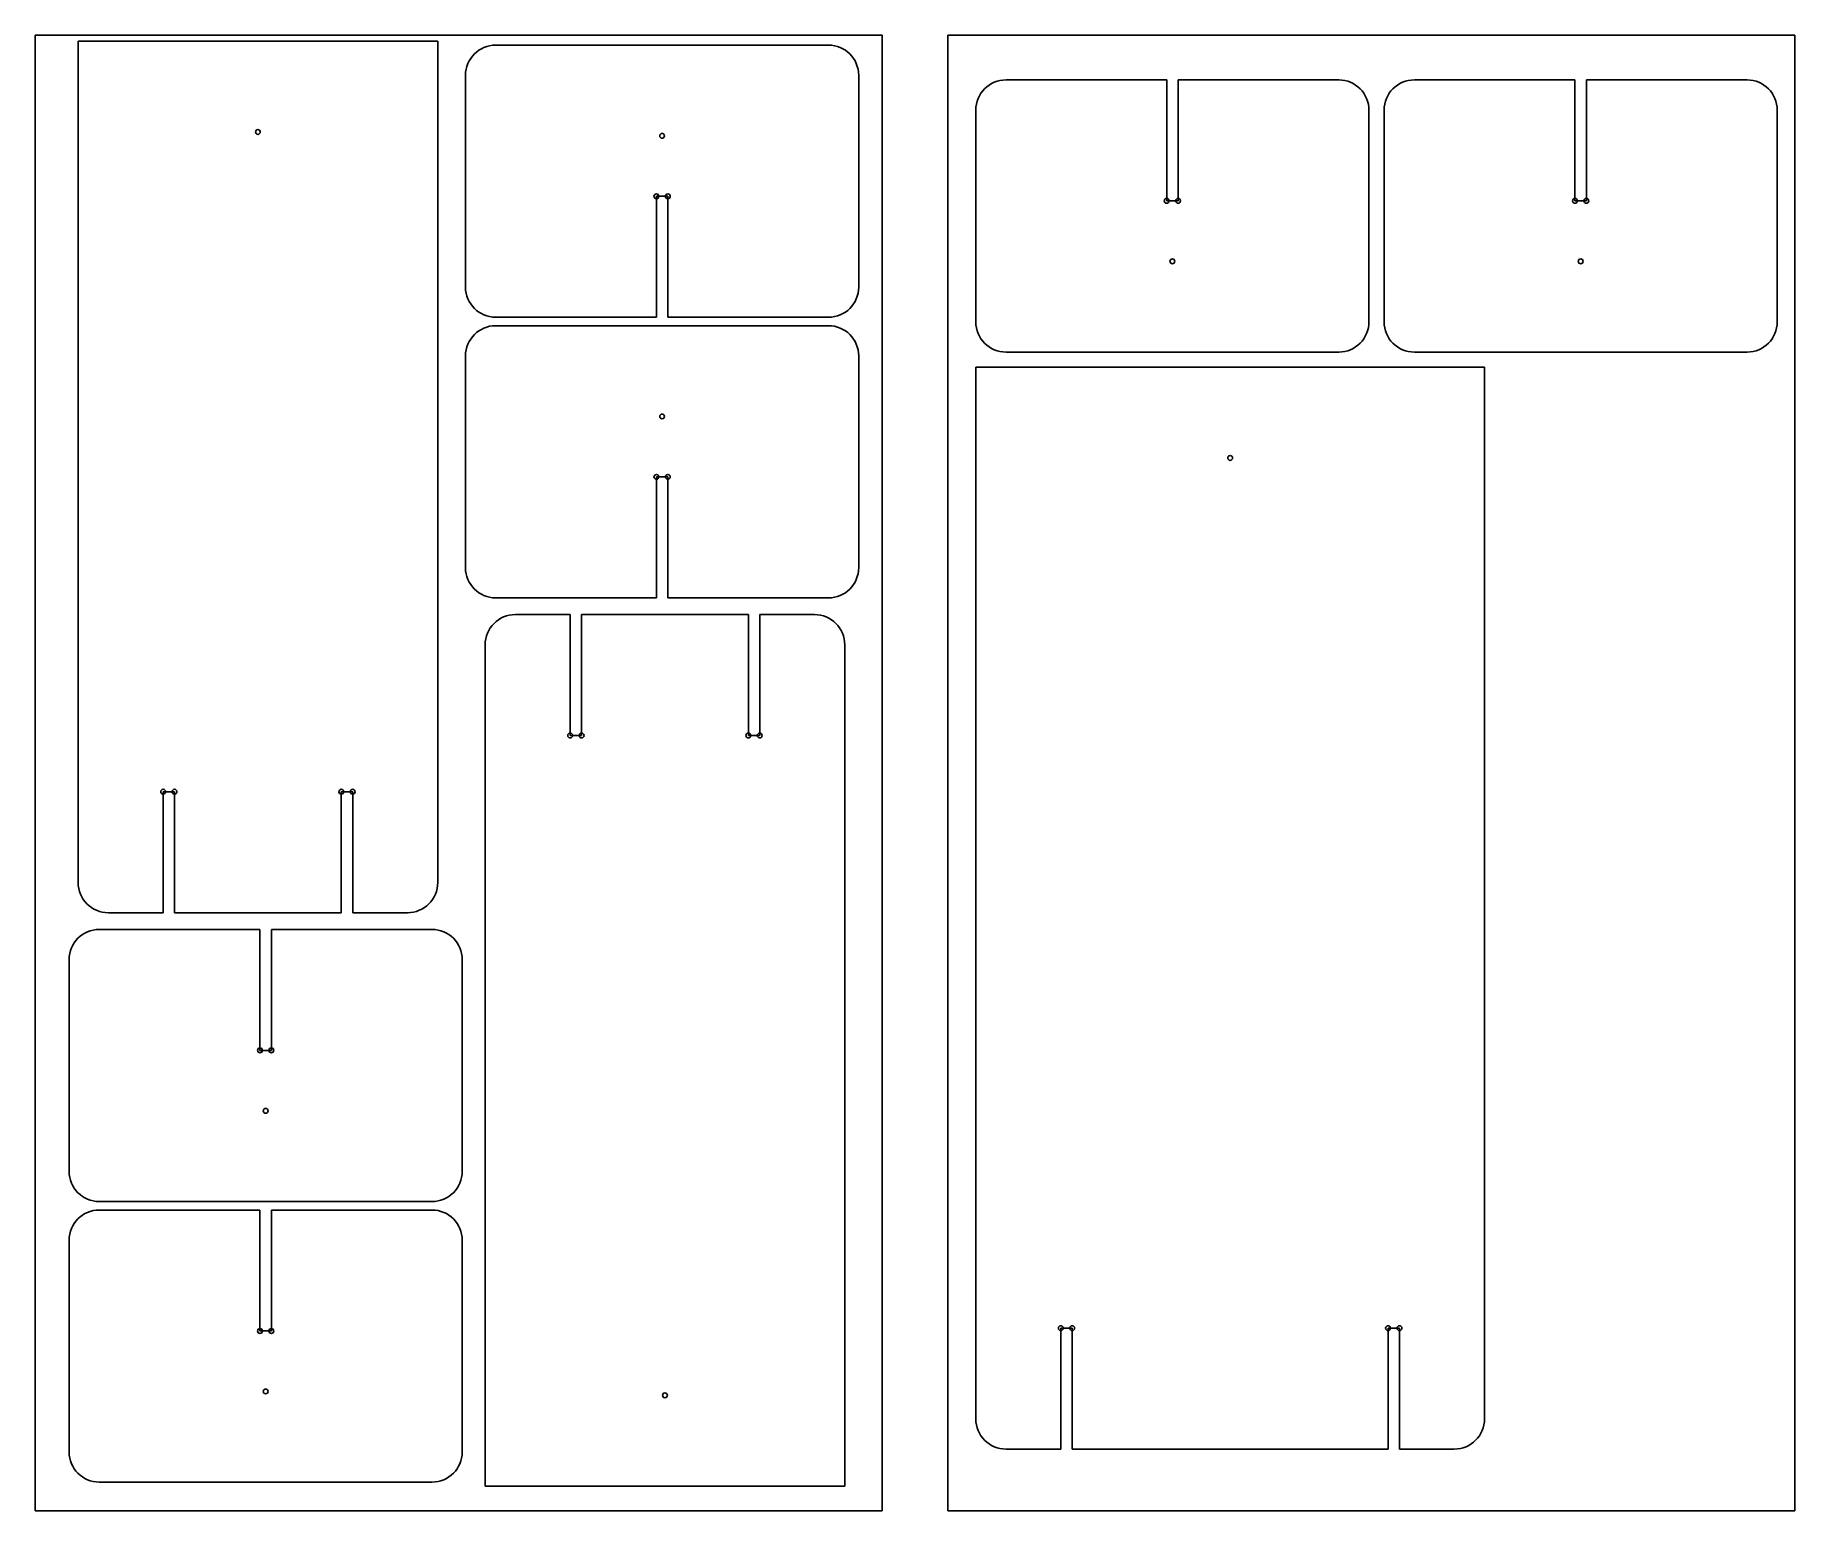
# Model space of a CAD drawing. Extents: x 3681 to 6590, y -1076 to 1364.
import ezdxf

# ---------------------------------------------------------------- set-up
doc = ezdxf.new("R2010")
doc.units = 0
for name, color, linetype in [('DXF$EXTERIOR', 1, 'CONTINUOUS'), ('DXF$INTERIOR', 5, 'CONTINUOUS'), ('DXF$PLANCHA', 7, 'CONTINUOUS'), ('PERNO', 4, 'CONTINUOUS')]:
    doc.layers.add(name, color=color, linetype=linetype)

msp = doc.modelspace()

# ---------------------------------------------------------------- linework, layer by layer
at = {"layer": 'DXF$EXTERIOR'}
for p, q in [((3752, -37, -20), (3752, 1354, -20)), ((3752, 1354, -20), (4346.5, 1354, -20)), ((4346.5, 1354, -20), (4346.5, -37, -20)), ((4442.4, 1347.6), (4992.4, 1347.6)), ((4392.4, 947.6), (4392.4, 1297.6)), ((5042.4, 1297.6), (5042.4, 947.6)), ((5286, 1290, -20), (5551.6, 1290, -20)), ((5551.6, 1290, -20), (5551.6, 1090, -20)), ((5570.4, 1090, -20), (5570.4, 1290, -20)), ((5570.4, 1290, -20), (5836, 1290, -20)), ((5961, 1290, -20), (6226.6, 1290, -20)), ((6226.6, 1290, -20), (6226.6, 1090, -20)), ((6245.4, 1090, -20), (6245.4, 1290, -20)), ((6245.4, 1290, -20), (6511, 1290, -20)), ((5236, 890, -20), (5236, 1240, -20)), ((5886, 1240, -20), (5886, 890, -20)), ((5911, 890, -20), (5911, 1240, -20)), ((6561, 1240, -20), (6561, 890, -20)), ((4726.8, 1097.6), (4708, 1097.6)), ((4708, 1097.6), (4708, 897.6)), ((4726.8, 897.6), (4726.8, 1097.6)), ((5551.6, 1090, -20), (5570.4, 1090, -20)), ((6226.6, 1090, -20), (6245.4, 1090, -20)), ((4708, 897.6), (4442.4, 897.6)), ((4442.4, 883.6), (4992.4, 883.6)), ((4992.4, 897.6), (4726.8, 897.6)), ((4392.4, 483.6), (4392.4, 833.6)), ((5042.4, 833.6), (5042.4, 483.6)), ((5236, -924, -20), (5236, 815, -20)), ((5236, 815, -20), (6077, 815, -20)), ((5836, 840, -20), (5286, 840, -20)), ((6511, 840, -20), (5961, 840, -20)), ((6077, 815, -20), (6077, -924, -20)), ((4726.8, 633.6), (4708, 633.6)), ((4708, 633.6), (4708, 433.6)), ((4726.8, 433.6), (4726.8, 633.6)), ((4708, 433.6), (4442.4, 433.6)), ((4992.4, 433.6), (4726.8, 433.6)), ((4474.9, 406, -20), (4565.5, 406, -20)), ((4565.5, 406, -20), (4565.5, 206, -20)), ((4584.3, 206, -20), (4584.3, 406, -20)), ((4584.3, 406, -20), (4860, 406, -20)), ((4860, 406, -20), (4860, 206, -20)), ((4878.8, 206, -20), (4878.8, 406, -20)), ((4878.8, 406, -20), (4969.4, 406, -20)), ((4424.9, -1035, -20), (4424.9, 356, -20)), ((5019.4, 356, -20), (5019.4, -1035, -20)), ((4565.5, 206, -20), (4584.3, 206, -20)), ((4860, 206, -20), (4878.8, 206, -20)), ((3911.4, 113, -20), (3892.6, 113, -20)), ((3892.6, 113, -20), (3892.6, -87, -20)), ((3911.4, -87, -20), (3911.4, 113, -20)), ((4205.9, 113, -20), (4187.1, 113, -20)), ((4187.1, 113, -20), (4187.1, -87, -20)), ((4205.9, -87, -20), (4205.9, 113, -20)), ((3892.6, -87, -20), (3802, -87, -20)), ((4187.1, -87, -20), (3911.4, -87, -20)), ((4296.5, -87, -20), (4205.9, -87, -20)), ((3787, -114.6), (4052.6, -114.6)), ((4052.6, -114.6), (4052.6, -314.6)), ((4071.4, -314.6), (4071.4, -114.6)), ((4071.4, -114.6), (4337, -114.6)), ((3737, -514.6), (3737, -164.6)), ((4387, -164.6), (4387, -514.6)), ((4052.6, -314.6), (4071.4, -314.6)), ((4337, -564.6), (3787, -564.6)), ((3787, -578.6), (4052.6, -578.6)), ((4052.6, -578.6), (4052.6, -778.6)), ((4071.4, -778.6), (4071.4, -578.6)), ((4071.4, -578.6), (4337, -578.6)), ((3737, -978.6), (3737, -628.6)), ((4387, -628.6), (4387, -978.6)), ((4052.6, -778.6), (4071.4, -778.6)), ((5395.4, -774, -20), (5376.6, -774, -20)), ((5376.6, -774, -20), (5376.6, -974, -20)), ((5395.4, -974, -20), (5395.4, -774, -20)), ((5936.4, -774, -20), (5917.6, -774, -20)), ((5917.6, -774, -20), (5917.6, -974, -20)), ((5936.4, -974, -20), (5936.4, -774, -20)), ((5376.6, -974, -20), (5286, -974, -20)), ((5917.6, -974, -20), (5395.4, -974, -20)), ((6027, -974, -20), (5936.4, -974, -20)), ((4337, -1028.6), (3787, -1028.6)), ((5019.4, -1035, -20), (4424.9, -1035, -20))]:
    msp.add_line(p, q, dxfattribs=at)
at = {"layer": 'DXF$EXTERIOR', "extrusion": (0, 0, -1)}
for centre, start, end in [((-4442.4, 1297.6), 0, 90), ((-4992.4, 1297.6), 90, 180), ((-5286, 1240, 20), 0, 90), ((-5836, 1240, 20), 90, 180), ((-5961, 1240, 20), 0, 90), ((-6511, 1240, 20), 90, 180), ((-4442.4, 947.6), 270, 0), ((-4992.4, 947.6), 180, 270), ((-4442.4, 833.6), 0, 90), ((-4992.4, 833.6), 90, 180), ((-5286, 890, 20), 270, 0), ((-5836, 890, 20), 180, 270), ((-5961, 890, 20), 270, 0), ((-6511, 890, 20), 180, 270), ((-4442.4, 483.6), 270, 0), ((-4992.4, 483.6), 180, 270), ((-4474.9, 356, 20), 0, 90), ((-4969.4, 356, 20), 90, 180), ((-3802, -37, 20), 270, 0), ((-4296.5, -37, 20), 180, 270), ((-3787, -164.6), 0, 90), ((-4337, -164.6), 90, 180), ((-3787, -514.6), 270, 0), ((-4337, -514.6), 180, 270), ((-3787, -628.6), 0, 90), ((-4337, -628.6), 90, 180), ((-5286, -924, 20), 270, 0), ((-6027, -924, 20), 180, 270), ((-3787, -978.6), 270, 0), ((-4337, -978.6), 180, 270)]:
    msp.add_arc(centre, 50, start, end, dxfattribs=at)
at = {"layer": 'DXF$INTERIOR'}
for centre in [(4708, 1097.6), (4726.8, 1097.6), (5551.6, 1090), (5570.4, 1090), (6226.6, 1090), (6245.4, 1090), (4708, 633.6), (4726.8, 633.6), (4565.5, 206), (4584.3, 206), (4860, 206), (4878.8, 206), (3892.6, 113), (3911.4, 113), (4187.1, 113), (4205.9, 113), (4052.6, -314.6), (4071.4, -314.6), (4052.6, -778.6), (4071.4, -778.6), (5376.6, -774), (5395.4, -774), (5917.6, -774), (5936.4, -774)]:
    msp.add_circle(centre, 4, dxfattribs=at)
at = {"layer": 'DXF$PLANCHA'}
for p, q in [((5081, 1364), (3681, 1364)), ((3681, 1364), (3681, -1076)), ((5081, -1076), (5081, 1364)), ((6590, 1364), (5190, 1364)), ((5190, 1364), (5190, -1076)), ((6590, -1076), (6590, 1364)), ((3681, -1076), (5081, -1076)), ((5190, -1076), (6590, -1076))]:
    msp.add_line(p, q, dxfattribs=at)
at = {"layer": 'PERNO'}
for centre in [(4049.2, 1204), (4717.4, 1197.6, 20), (5561, 990), (6236, 990), (4717.4, 733.6, 20), (5656.5, 665), (4062, -414.6, 20), (4062, -878.6, 20), (4722.1, -885)]:
    msp.add_circle(centre, 4, dxfattribs=at)

doc.saveas('drawing.dxf')
